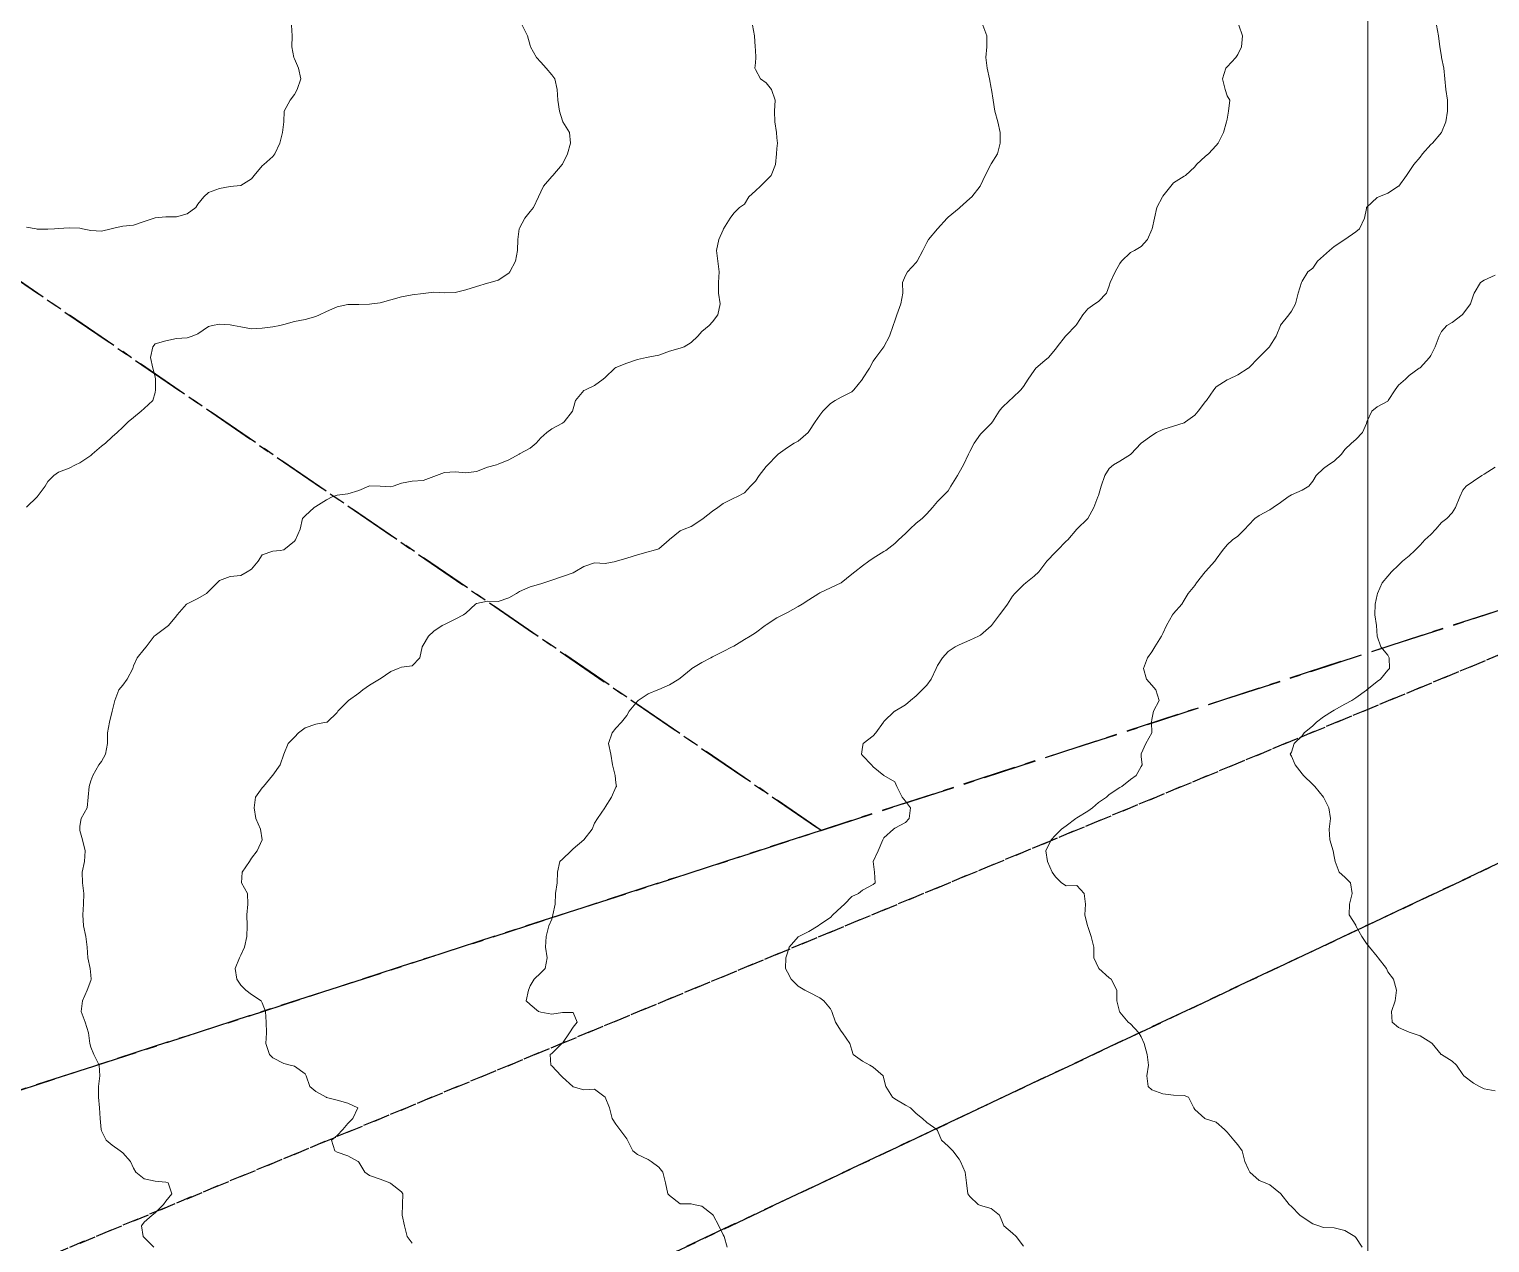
# Model space of a CAD drawing. Header units: centimetres. Extents: x 0 to 642158, y -847 to 649707.
# Drawn here: x 617504.4 to 617572.5, y 621303 to 621359.6 of the extents above; entities that cross this region are included whole.
import ezdxf

# ---------------------------------------------------------------- set-up
doc = ezdxf.new("R2010")
doc.units = ezdxf.units.CM
doc.header["$MEASUREMENT"] = 0
doc.linetypes.add('CENTERX2', pattern=[4, 2.5, -0.5, 0.5, -0.5])
doc.linetypes.add('JIS_02_0.7', pattern=[1.35, 0.75, -0.6])
for name, color, linetype, lineweight in [('MEV_grille', 254, 'Continuous', 9), ('WAL_parcellaire agricole', 7, 'JIS_02_0.7', 25), ('WAL_topographie 0.5', 253, 'Continuous', 20)]:
    doc.layers.add(name, color=color, linetype=linetype, lineweight=lineweight)
doc.layers.add('SPW_parcellaire cadastral', color=7, linetype='CENTERX2', lineweight=25, true_color=0xff0542)

# ---------------------------------------------------------------- blocks, each defined once
blk = doc.blocks.new('*U112')
at = {"layer": 'MEV_grille', "transparency": 33554687}
blk.add_lwpolyline([(0, 1825.476), (0, -1825.476)], dxfattribs=at)
blk = doc.blocks.new('*U113')
at = {"layer": 'MEV_grille', "color": 0, "linetype": 'ByBlock', "lineweight": -2, "transparency": 16777216}
blk.add_blockref('*U112', (2200, 0), dxfattribs=at)

msp = doc.modelspace()

# ---------------------------------------------------------------- linework, layer by layer
at = {"layer": 'SPW_parcellaire cadastral'}
for points in [[(617400.462, 621418.735), (617391.02, 621426.366), (617388.172, 621428.262), (617374.762, 621437.189), (617369.563, 621440.651), (617364.802, 621443.929), (617359.718, 621447.446), (617352.634, 621452.361), (617348.8, 621455.044), (617345.183, 621457.594), (617341.383, 621460.26), (617337.216, 621463.193), (617349.494, 621472.884), (617407.131, 621518.652), (617415.374, 621525.368), (617420.293, 621521.959), (617423.462, 621519.763), (617426.503, 621517.656), (617429.077, 621521.494), (617454.636, 621502.88), (617653.06, 621358.485), (617541.325, 621322.196), (617400.462, 621418.735)], [(617400.462, 621418.735), (617541.325, 621322.196), (617503.194, 621309.834), (617451.656, 621365.687), (617400.462, 621418.735)], [(617541.325, 621322.196), (617653.06, 621358.485), (617500.634, 621286.546), (617480.305, 621276.783), (617455.289, 621264.671), (617450.637, 621277.924), (617448.942, 621281.775), (617493.171, 621301.183), (617490.982, 621306.173), (617503.194, 621309.834), (617541.325, 621322.196)], [(617523.535, 621233.548), (617500.634, 621286.546), (617653.06, 621358.485), (617709.084, 621310.513), (617523.535, 621233.548)]]:
    msp.add_lwpolyline(points, dxfattribs=at)
at = {"layer": 'WAL_parcellaire agricole'}
for points in [[(617672.807, 621373.966), (617621.685, 621350.585), (617481.818, 621292.611), (617467.695, 621283.943), (617462.445, 621283.067), (617459.945, 621280.192), (617452.696, 621276.191), (617454.02, 621281.341), (617490.567, 621301.945), (617465.062, 621346.192), (617437.564, 621329.939), (617424.066, 621321.687), (617416.064, 621335.186), (617430.563, 621342.188), (617426.062, 621350.687), (617423.146, 621349.103), (617385.805, 621409.599)], [(617452.696, 621276.191), (617459.945, 621280.192), (617462.445, 621283.067), (617467.695, 621283.943), (617481.818, 621292.611), (617621.685, 621350.585), (617672.807, 621373.966), (617679.506, 621377.967), (617686.805, 621384.967), (617708.807, 621366.47), (617770.147, 621309.644), (617747.482, 621299.308), (617700.152, 621274.137), (617499.666, 621168.614), (617489.608, 621165.186), (617452.696, 621276.191)]]:
    msp.add_lwpolyline(points, dxfattribs=at)
at = {"layer": 'WAL_topographie 0.5'}
for points in [[(617527.371, 621359.75), (617527.625, 621359.25), (617527.75, 621358.813), (617527.77, 621358.75), (617528.047, 621358.25), (617528.25, 621358.033), (617528.486, 621357.75), (617528.75, 621357.444), (617528.89, 621357.25), (617529, 621356.75), (617529.034, 621356.25), (617529.116, 621355.75), (617529.25, 621355.292), (617529.269, 621355.25), (617529.588, 621354.75), (617529.63, 621354.25), (617529.495, 621353.75), (617529.25, 621353.271), (617529.235, 621353.25), (617528.801, 621352.75), (617528.75, 621352.697), (617528.364, 621352.25), (617528.25, 621351.987), (617528.14, 621351.75), (617527.897, 621351.25), (617527.75, 621351.065), (617527.5, 621350.75), (617527.25, 621350.278), (617527.24, 621350.25), (617527.174, 621349.75), (617527.162, 621349.25), (617527.06, 621348.75), (617526.797, 621348.25), (617526.75, 621348.192), (617526.25, 621347.865), (617525.883, 621347.75), (617525.75, 621347.72), (617525.25, 621347.566), (617524.75, 621347.414), (617524.25, 621347.28), (617523.75, 621347.277), (617523.25, 621347.297), (617522.887, 621347.25), (617522.75, 621347.234), (617522.25, 621347.169), (617521.75, 621347.083), (617521.25, 621346.943), (617520.75, 621346.808), (617520.365, 621346.75), (617520.25, 621346.734), (617519.75, 621346.733), (617519.25, 621346.73), (617518.75, 621346.615), (617518.25, 621346.398), (617517.92, 621346.25), (617517.75, 621346.163), (617517.25, 621346.019), (617516.75, 621345.929), (617516.25, 621345.788), (617516.073, 621345.75), (617515.75, 621345.68), (617515.25, 621345.62), (617514.75, 621345.595), (617514.25, 621345.68), (617513.917, 621345.75), (617513.75, 621345.776), (617513.25, 621345.804), (617512.927, 621345.75), (617512.75, 621345.705), (617512.25, 621345.355), (617511.979, 621345.25), (617511.75, 621345.165), (617511.25, 621345.132), (617510.75, 621345.031), (617510.25, 621344.883), (617510.145, 621344.75), (617510.038, 621344.25), (617510.148, 621343.75), (617510.25, 621343.35), (617510.275, 621343.25), (617510.276, 621342.75), (617510.25, 621342.614), (617510.145, 621342.25), (617509.75, 621341.875), (617509.607, 621341.75), (617509.25, 621341.459), (617508.993, 621341.25), (617508.75, 621341.007), (617508.477, 621340.75), (617508.25, 621340.558), (617507.934, 621340.25), (617507.75, 621340.118), (617507.317, 621339.75), (617507.25, 621339.686), (617506.75, 621339.341), (617506.533, 621339.25), (617506.25, 621339.099), (617505.75, 621338.906), (617505.523, 621338.75), (617505.25, 621338.464), (617505.128, 621338.25), (617504.75, 621337.75), (617504.75, 621337.75), (617504.25, 621337.266)], [(617516.614, 621359.75), (617516.645, 621359.25), (617516.625, 621358.75), (617516.722, 621358.25), (617516.75, 621358.182), (617516.948, 621357.75), (617517.046, 621357.25), (617516.878, 621356.75), (617516.75, 621356.519), (617516.556, 621356.25), (617516.273, 621355.75), (617516.25, 621355.25), (617516.25, 621355.25), (617516.194, 621354.75), (617516.073, 621354.25), (617515.845, 621353.75), (617515.75, 621353.629), (617515.327, 621353.25), (617515.25, 621353.189), (617514.878, 621352.75), (617514.75, 621352.589), (617514.25, 621352.276), (617513.917, 621352.25), (617513.75, 621352.23), (617513.25, 621352.129), (617512.75, 621351.957), (617512.519, 621351.75), (617512.25, 621351.4), (617512.146, 621351.25), (617511.75, 621350.955), (617511.25, 621350.817), (617510.75, 621350.807), (617510.25, 621350.763), (617510.217, 621350.75), (617509.75, 621350.591), (617509.25, 621350.426), (617508.75, 621350.381), (617508.25, 621350.264), (617508.208, 621350.25), (617507.75, 621350.145), (617507.25, 621350.178), (617506.869, 621350.25), (617506.75, 621350.278), (617506.25, 621350.3), (617505.75, 621350.263), (617505.562, 621350.25), (617505.25, 621350.233), (617504.75, 621350.243), (617504.702, 621350.25), (617504.25, 621350.327)], [(617538.115, 621359.75), (617538.206, 621359.25), (617538.241, 621358.75), (617538.25, 621358.583), (617538.272, 621358.25), (617538.25, 621358), (617538.227, 621357.75), (617538.25, 621357.679), (617538.49, 621357.25), (617538.75, 621357.059), (617539.006, 621356.75), (617539.17, 621356.25), (617539.146, 621355.75), (617539.161, 621355.25), (617539.234, 621354.75), (617539.25, 621354.5), (617539.276, 621354.25), (617539.25, 621354), (617539.232, 621353.75), (617539.197, 621353.25), (617538.986, 621352.75), (617538.75, 621352.507), (617538.493, 621352.25), (617538.25, 621352.032), (617537.953, 621351.75), (617537.75, 621351.409), (617537.517, 621351.25), (617537.25, 621350.983), (617537.075, 621350.75), (617536.766, 621350.25), (617536.75, 621350.214), (617536.54, 621349.75), (617536.436, 621349.25), (617536.5, 621348.75), (617536.561, 621348.25), (617536.534, 621347.75), (617536.537, 621347.25), (617536.609, 621346.75), (617536.5, 621346.25), (617536.25, 621345.91), (617536.102, 621345.75), (617535.75, 621345.471), (617535.571, 621345.25), (617535.25, 621344.957), (617534.933, 621344.75), (617534.75, 621344.682), (617534.25, 621344.545), (617533.75, 621344.365), (617533.25, 621344.266), (617533.167, 621344.25), (617532.75, 621344.162), (617532.25, 621343.983), (617531.75, 621343.779), (617531.702, 621343.75), (617531.25, 621343.326), (617531.146, 621343.25), (617530.75, 621342.944), (617530.321, 621342.75), (617530.25, 621342.714), (617529.856, 621342.25), (617529.75, 621341.861), (617529.724, 621341.75), (617529.336, 621341.25), (617529.25, 621341.187), (617528.75, 621340.932), (617528.519, 621340.75), (617528.25, 621340.509), (617528.023, 621340.25), (617527.75, 621340.031), (617527.25, 621339.765), (617527.227, 621339.75), (617526.75, 621339.487), (617526.25, 621339.272), (617526.179, 621339.25), (617525.75, 621339.132), (617525.25, 621338.94), (617524.75, 621338.877), (617524.25, 621338.919), (617523.75, 621338.896), (617523.385, 621338.75), (617523.25, 621338.696), (617522.75, 621338.523), (617522.25, 621338.481), (617521.75, 621338.387), (617521.357, 621338.25), (617521.25, 621338.213), (617520.75, 621338.25), (617520.749, 621338.25), (617520.25, 621338.26), (617520.224, 621338.25), (617519.75, 621338.05), (617519.25, 621337.901), (617518.75, 621337.832), (617518.515, 621337.75), (617518.25, 621337.618), (617517.75, 621337.303), (617517.667, 621337.25), (617517.25, 621336.865), (617517.135, 621336.75), (617517.016, 621336.25), (617516.8, 621335.75), (617516.75, 621335.689), (617516.25, 621335.286), (617516.083, 621335.25), (617515.75, 621335.214), (617515.25, 621335.05), (617515.053, 621334.75), (617514.75, 621334.38), (617514.547, 621334.25), (617514.25, 621334.08), (617513.75, 621334.045), (617513.25, 621333.856), (617513.155, 621333.75), (617512.75, 621333.345), (617512.647, 621333.25), (617512.25, 621333.005), (617511.75, 621332.771), (617511.717, 621332.75), (617511.283, 621332.25), (617511.25, 621332.2), (617510.875, 621331.75), (617510.75, 621331.656), (617510.25, 621331.294), (617510.215, 621331.25), (617509.841, 621330.75), (617509.75, 621330.655), (617509.41, 621330.25), (617509.25, 621329.869), (617509.208, 621329.75), (617508.957, 621329.25), (617508.75, 621328.97), (617508.567, 621328.75), (617508.372, 621328.25), (617508.25, 621327.75), (617508.25, 621327.75), (617508.12, 621327.25), (617508.032, 621326.75), (617508.029, 621326.25), (617507.939, 621325.75), (617507.75, 621325.41), (617507.625, 621325.25), (617507.348, 621324.75), (617507.25, 621324.5), (617507.182, 621324.25), (617507.136, 621323.75), (617507.087, 621323.25), (617506.803, 621322.75), (617506.75, 621322.393), (617506.737, 621322.25), (617506.75, 621322.187), (617506.861, 621321.75), (617506.988, 621321.25), (617506.956, 621320.75), (617506.845, 621320.25), (617506.864, 621319.75), (617506.923, 621319.25), (617506.921, 621318.75), (617506.877, 621318.25), (617506.911, 621317.75), (617507.021, 621317.25), (617507.081, 621316.75), (617507.119, 621316.25), (617507.222, 621315.75), (617507.25, 621315.45), (617507.269, 621315.25), (617507.25, 621315.2), (617507.092, 621314.75), (617506.864, 621314.25), (617506.808, 621313.75), (617506.987, 621313.25), (617507.139, 621312.75), (617507.214, 621312.25), (617507.25, 621312.083), (617507.393, 621311.75), (617507.638, 621311.25), (617507.68, 621310.75), (617507.615, 621310.25), (617507.618, 621309.75), (617507.658, 621309.25), (617507.687, 621308.75), (617507.731, 621308.25), (617507.75, 621308.182), (617507.976, 621307.75), (617508.25, 621307.51), (617508.618, 621307.25), (617508.75, 621307.152), (617509.099, 621306.75), (617509.25, 621306.442), (617509.354, 621306.25), (617509.75, 621305.944), (617510.25, 621305.831), (617510.75, 621305.782), (617510.859, 621305.75), (617511.033, 621305.25), (617510.75, 621304.902), (617510.652, 621304.75), (617510.25, 621304.361), (617510.109, 621304.25), (617509.75, 621303.923), (617509.615, 621303.75), (617509.703, 621303.25), (617509.75, 621303.2), (617510.191, 621302.75)], [(617548.866, 621359.75), (617549.044, 621359.25), (617549.039, 621358.75), (617548.994, 621358.25), (617549.068, 621357.75), (617549.177, 621357.25), (617549.25, 621356.821), (617549.261, 621356.75), (617549.335, 621356.25), (617549.424, 621355.75), (617549.564, 621355.25), (617549.674, 621354.75), (617549.669, 621354.25), (617549.542, 621353.75), (617549.25, 621353.294), (617549.227, 621353.25), (617548.971, 621352.75), (617548.75, 621352.275), (617548.737, 621352.25), (617548.339, 621351.75), (617548.25, 621351.673), (617547.782, 621351.25), (617547.75, 621351.225), (617547.25, 621350.801), (617547.202, 621350.75), (617546.75, 621350.26), (617546.738, 621350.25), (617546.32, 621349.75), (617546.25, 621349.617), (617546.064, 621349.25), (617545.792, 621348.75), (617545.75, 621348.685), (617545.341, 621348.25), (617545.25, 621348.074), (617545.116, 621347.75), (617545.128, 621347.25), (617545.033, 621346.75), (617544.846, 621346.25), (617544.75, 621345.96), (617544.672, 621345.75), (617544.505, 621345.25), (617544.25, 621344.75), (617544.25, 621344.75), (617543.871, 621344.25), (617543.75, 621344.079), (617543.568, 621343.75), (617543.25, 621343.26), (617543.243, 621343.25), (617542.841, 621342.75), (617542.75, 621342.653), (617542.25, 621342.409), (617541.974, 621342.25), (617541.75, 621342.111), (617541.401, 621341.75), (617541.25, 621341.56), (617541.035, 621341.25), (617540.75, 621340.804), (617540.71, 621340.75), (617540.25, 621340.343), (617540.059, 621340.25), (617539.75, 621340.052), (617539.318, 621339.75), (617539.25, 621339.676), (617538.836, 621339.25), (617538.75, 621339.175), (617538.435, 621338.75), (617538.25, 621338.487), (617538.031, 621338.25), (617537.75, 621337.947), (617537.393, 621337.75), (617537.25, 621337.685), (617536.75, 621337.439), (617536.5, 621337.25), (617536.25, 621337.087), (617535.813, 621336.75), (617535.75, 621336.698), (617535.25, 621336.368), (617534.934, 621336.25), (617534.75, 621336.172), (617534.25, 621335.771), (617534.23, 621335.75), (617533.75, 621335.336), (617533.487, 621335.25), (617533.25, 621335.188), (617532.75, 621335.044), (617532.25, 621334.889), (617531.778, 621334.75), (617531.75, 621334.742), (617531.25, 621334.648), (617530.75, 621334.67), (617530.25, 621334.504), (617529.824, 621334.25), (617529.75, 621334.216), (617529.25, 621334.045), (617528.75, 621333.861), (617528.39, 621333.75), (617528.25, 621333.701), (617527.75, 621333.558), (617527.25, 621333.336), (617527.115, 621333.25), (617526.75, 621333.039), (617526.25, 621332.875), (617525.75, 621332.891), (617525.25, 621332.782), (617525.197, 621332.75), (617524.75, 621332.321), (617524.633, 621332.25), (617524.25, 621332.045), (617523.75, 621331.801), (617523.641, 621331.75), (617523.25, 621331.485), (617523, 621331.25), (617522.75, 621330.829), (617522.712, 621330.75), (617522.596, 621330.25), (617522.25, 621329.864), (617521.75, 621329.813), (617521.583, 621329.75), (617521.25, 621329.603), (617520.75, 621329.269), (617520.715, 621329.25), (617520.25, 621328.974), (617519.936, 621328.75), (617519.75, 621328.602), (617519.28, 621328.25), (617519.25, 621328.222), (617518.778, 621327.75), (617518.75, 621327.702), (617518.275, 621327.25), (617518.25, 621327.238), (617517.75, 621327.155), (617517.25, 621326.974), (617516.935, 621326.75), (617516.75, 621326.55), (617516.462, 621326.25), (617516.25, 621325.75), (617516.25, 621325.75), (617516.088, 621325.25), (617515.75, 621324.769), (617515.736, 621324.75), (617515.306, 621324.25), (617515.25, 621324.187), (617514.941, 621323.75), (617514.872, 621323.25), (617514.95, 621322.75), (617515.164, 621322.25), (617515.25, 621321.75), (617515.25, 621321.75), (617515.25, 621321.75), (617515.015, 621321.25), (617514.75, 621320.904), (617514.65, 621320.75), (617514.309, 621320.25), (617514.283, 621319.75), (617514.564, 621319.25), (617514.576, 621318.75), (617514.533, 621318.25), (617514.552, 621317.75), (617514.528, 621317.25), (617514.429, 621316.75), (617514.25, 621316.38), (617514.19, 621316.25), (617513.983, 621315.75), (617514.059, 621315.25), (617514.25, 621314.981), (617514.487, 621314.75), (617514.75, 621314.542), (617515.202, 621314.25), (617515.25, 621314.156), (617515.405, 621313.75), (617515.429, 621313.25), (617515.446, 621312.75), (617515.423, 621312.25), (617515.591, 621311.75), (617515.75, 621311.587), (617516.25, 621311.318), (617516.55, 621311.25), (617516.75, 621311.197), (617517.25, 621310.837), (617517.304, 621310.75), (617517.471, 621310.25), (617517.75, 621310.013), (617518.227, 621309.75), (617518.25, 621309.743), (617518.75, 621309.611), (617519.25, 621309.471), (617519.706, 621309.25), (617519.472, 621308.75), (617519.25, 621308.518), (617519.003, 621308.25), (617518.75, 621307.966), (617518.481, 621307.75), (617518.63, 621307.25), (617518.75, 621307.189), (617519.25, 621307.018), (617519.728, 621306.75), (617519.75, 621306.722), (617520.033, 621306.25), (617520.25, 621306.106), (617520.75, 621305.934), (617521.206, 621305.75), (617521.25, 621305.721), (617521.75, 621305.341), (617521.806, 621305.25), (617521.799, 621304.75), (617521.781, 621304.25), (617521.891, 621303.75), (617522.013, 621303.25), (617522.25, 621302.95)], [(617560.795, 621359.75), (617560.971, 621359.25), (617560.926, 621358.75), (617560.75, 621358.385), (617560.663, 621358.25), (617560.25, 621357.804), (617560.197, 621357.75), (617560.044, 621357.25), (617560.167, 621356.75), (617560.25, 621356.464), (617560.375, 621356.25), (617560.321, 621355.75), (617560.25, 621355.375), (617560.223, 621355.25), (617560.083, 621354.75), (617559.839, 621354.25), (617559.75, 621354.142), (617559.378, 621353.75), (617559.25, 621353.641), (617558.831, 621353.25), (617558.75, 621353.147), (617558.315, 621352.75), (617558.25, 621352.706), (617557.75, 621352.402), (617557.625, 621352.25), (617557.25, 621351.773), (617557.234, 621351.75), (617556.979, 621351.25), (617556.862, 621350.75), (617556.758, 621350.25), (617556.75, 621350.219), (617556.536, 621349.75), (617556.25, 621349.438), (617555.934, 621349.25), (617555.75, 621349.155), (617555.333, 621348.75), (617555.25, 621348.639), (617555.036, 621348.25), (617554.797, 621347.75), (617554.75, 621347.594), (617554.633, 621347.25), (617554.25, 621346.867), (617554.078, 621346.75), (617553.75, 621346.517), (617553.524, 621346.25), (617553.25, 621345.811), (617553.199, 621345.75), (617552.75, 621345.277), (617552.719, 621345.25), (617552.33, 621344.75), (617552.25, 621344.647), (617551.929, 621344.25), (617551.75, 621344.114), (617551.325, 621343.75), (617551.25, 621343.65), (617550.97, 621343.25), (617550.75, 621342.906), (617550.639, 621342.75), (617550.25, 621342.378), (617550.104, 621342.25), (617549.75, 621341.905), (617549.615, 621341.75), (617549.306, 621341.25), (617549.25, 621341.169), (617548.831, 621340.75), (617548.75, 621340.676), (617548.46, 621340.25), (617548.25, 621339.861), (617548.197, 621339.75), (617547.962, 621339.25), (617547.75, 621338.895), (617547.671, 621338.75), (617547.369, 621338.25), (617547.25, 621338.031), (617546.969, 621337.75), (617546.75, 621337.538), (617546.518, 621337.25), (617546.25, 621336.968), (617546.037, 621336.75), (617545.75, 621336.529), (617545.454, 621336.25), (617545.25, 621336.046), (617544.92, 621335.75), (617544.75, 621335.58), (617544.336, 621335.25), (617544.25, 621335.197), (617543.75, 621334.89), (617543.539, 621334.75), (617543.25, 621334.537), (617542.885, 621334.25), (617542.75, 621334.15), (617542.25, 621333.75), (617542.25, 621333.75), (617541.75, 621333.505), (617541.25, 621333.279), (617541.212, 621333.25), (617540.75, 621332.955), (617540.438, 621332.75), (617540.25, 621332.641), (617539.75, 621332.361), (617539.528, 621332.25), (617539.25, 621332.105), (617538.75, 621331.786), (617538.7, 621331.75), (617538.25, 621331.41), (617538.007, 621331.25), (617537.75, 621331.095), (617537.25, 621330.795), (617537.161, 621330.75), (617536.75, 621330.545), (617536.25, 621330.292), (617536.174, 621330.25), (617535.75, 621330.024), (617535.291, 621329.75), (617535.25, 621329.719), (617534.75, 621329.29), (617534.685, 621329.25), (617534.25, 621328.985), (617533.75, 621328.77), (617533.697, 621328.75), (617533.25, 621328.565), (617532.782, 621328.25), (617532.75, 621328.219), (617532.365, 621327.75), (617532.25, 621327.554), (617532, 621327.25), (617531.75, 621326.97), (617531.573, 621326.75), (617531.397, 621326.25), (617531.508, 621325.75), (617531.589, 621325.25), (617531.708, 621324.75), (617531.75, 621324.417), (617531.776, 621324.25), (617531.75, 621324.212), (617531.543, 621323.75), (617531.25, 621323.278), (617531.229, 621323.25), (617530.888, 621322.75), (617530.75, 621322.528), (617530.634, 621322.25), (617530.25, 621321.75), (617530.25, 621321.75), (617529.75, 621321.328), (617529.654, 621321.25), (617529.25, 621320.846), (617529.136, 621320.75), (617529.018, 621320.25), (617529, 621319.75), (617528.929, 621319.25), (617528.917, 621318.75), (617528.809, 621318.25), (617528.75, 621318.05), (617528.625, 621317.75), (617528.487, 621317.25), (617528.46, 621316.75), (617528.536, 621316.25), (617528.45, 621315.75), (617528.25, 621315.55), (617527.929, 621315.25), (617527.75, 621314.938), (617527.671, 621314.75), (617527.554, 621314.25), (617527.75, 621314.077), (617528.136, 621313.75), (617528.25, 621313.713), (617528.75, 621313.631), (617529.25, 621313.702), (617529.75, 621313.704), (617529.935, 621313.25), (617529.75, 621313.023), (617529.581, 621312.75), (617529.25, 621312.27), (617529.231, 621312.25), (617528.75, 621311.794), (617528.686, 621311.75), (617528.713, 621311.25), (617528.75, 621311.213), (617529.192, 621310.75), (617529.25, 621310.693), (617529.737, 621310.25), (617529.75, 621310.239), (617530.25, 621310.095), (617530.75, 621310.121), (617531.25, 621309.75), (617531.25, 621309.75), (617531.444, 621309.25), (617531.577, 621308.75), (617531.75, 621308.5), (617531.935, 621308.25), (617532.25, 621307.803), (617532.282, 621307.75), (617532.536, 621307.25), (617532.75, 621307.074), (617533.25, 621306.841), (617533.388, 621306.75), (617533.75, 621306.481), (617533.927, 621306.25), (617534.06, 621305.75), (617534.175, 621305.25), (617534.25, 621305.164), (617534.75, 621304.774), (617535.25, 621304.771), (617535.361, 621304.75), (617535.75, 621304.674), (617536.25, 621304.276), (617536.277, 621304.25), (617536.552, 621303.75), (617536.75, 621303.325), (617536.792, 621303.25), (617536.936, 621302.75)], [(617570.021, 621359.75), (617570.118, 621359.25), (617570.175, 621358.75), (617570.25, 621358.3), (617570.26, 621358.25), (617570.368, 621357.75), (617570.409, 621357.25), (617570.459, 621356.75), (617570.535, 621356.25), (617570.539, 621355.75), (617570.456, 621355.25), (617570.25, 621354.75), (617570.25, 621354.75), (617569.827, 621354.25), (617569.75, 621354.186), (617569.37, 621353.75), (617569.25, 621353.599), (617568.967, 621353.25), (617568.75, 621352.931), (617568.62, 621352.75), (617568.262, 621352.25), (617568.25, 621352.239), (617567.75, 621351.926), (617567.337, 621351.75), (617567.25, 621351.71), (617566.761, 621351.25), (617566.75, 621351.204), (617566.654, 621350.75), (617566.425, 621350.25), (617566.25, 621350.118), (617565.75, 621349.761), (617565.74, 621349.75), (617565.25, 621349.432), (617565.025, 621349.25), (617564.75, 621348.996), (617564.474, 621348.75), (617564.25, 621348.417), (617564.026, 621348.25), (617563.75, 621347.806), (617563.73, 621347.75), (617563.565, 621347.25), (617563.441, 621346.75), (617563.25, 621346.422), (617563.133, 621346.25), (617562.75, 621345.764), (617562.743, 621345.75), (617562.544, 621345.25), (617562.25, 621344.776), (617562.232, 621344.75), (617561.75, 621344.268), (617561.733, 621344.25), (617561.25, 621343.759), (617561.235, 621343.75), (617560.75, 621343.444), (617560.33, 621343.25), (617560.25, 621343.218), (617559.75, 621342.883), (617559.638, 621342.75), (617559.291, 621342.25), (617559.25, 621342.196), (617558.902, 621341.75), (617558.75, 621341.57), (617558.318, 621341.25), (617558.25, 621341.21), (617557.75, 621341.045), (617557.25, 621340.893), (617556.964, 621340.75), (617556.75, 621340.618), (617556.25, 621340.258), (617556.24, 621340.25), (617555.77, 621339.75), (617555.75, 621339.731), (617555.25, 621339.422), (617554.961, 621339.25), (617554.75, 621339.072), (617554.546, 621338.75), (617554.377, 621338.25), (617554.25, 621337.821), (617554.229, 621337.75), (617554.043, 621337.25), (617553.758, 621336.75), (617553.75, 621336.739), (617553.25, 621336.25), (617553.25, 621336.25), (617552.825, 621335.75), (617552.75, 621335.68), (617552.328, 621335.25), (617552.25, 621335.171), (617551.85, 621334.75), (617551.75, 621334.625), (617551.464, 621334.25), (617551.25, 621334.049), (617550.873, 621333.75), (617550.75, 621333.647), (617550.347, 621333.25), (617550.25, 621333.122), (617550.004, 621332.75), (617549.75, 621332.397), (617549.636, 621332.25), (617549.266, 621331.75), (617549.25, 621331.73), (617548.75, 621331.295), (617548.664, 621331.25), (617548.25, 621331.065), (617547.75, 621330.847), (617547.574, 621330.75), (617547.25, 621330.538), (617546.972, 621330.25), (617546.75, 621329.886), (617546.687, 621329.75), (617546.446, 621329.25), (617546.25, 621328.963), (617546.023, 621328.75), (617545.75, 621328.477), (617545.487, 621328.25), (617545.25, 621328.045), (617544.75, 621327.76), (617544.735, 621327.75), (617544.25, 621327.279), (617544.22, 621327.25), (617543.875, 621326.75), (617543.75, 621326.604), (617543.278, 621326.25), (617543.25, 621326.083), (617543.204, 621325.75), (617543.25, 621325.687), (617543.662, 621325.25), (617543.75, 621325.167), (617544.25, 621324.75), (617544.25, 621324.75), (617544.75, 621324.456), (617544.856, 621324.25), (617545.095, 621323.75), (617545.25, 621323.562), (617545.492, 621323.25), (617545.417, 621322.75), (617545.25, 621322.569), (617544.75, 621322.293), (617544.698, 621322.25), (617544.25, 621321.844), (617544.197, 621321.75), (617543.973, 621321.25), (617543.75, 621320.75), (617543.804, 621320.25), (617543.843, 621319.75), (617543.75, 621319.673), (617543.25, 621319.403), (617543.06, 621319.25), (617542.75, 621319.105), (617542.412, 621318.75), (617542.25, 621318.61), (617541.859, 621318.25), (617541.75, 621318.133), (617541.25, 621317.803), (617541.177, 621317.75), (617540.75, 621317.474), (617540.275, 621317.25), (617540.25, 621317.23), (617539.83, 621316.75), (617539.75, 621316.485), (617539.665, 621316.25), (617539.663, 621315.75), (617539.75, 621315.583), (617539.924, 621315.25), (617540.25, 621314.924), (617540.558, 621314.75), (617540.75, 621314.654), (617541.25, 621314.388), (617541.45, 621314.25), (617541.75, 621313.875), (617541.817, 621313.75), (617541.991, 621313.25), (617542.25, 621312.833), (617542.31, 621312.75), (617542.656, 621312.25), (617542.75, 621311.95), (617542.815, 621311.75), (617543.25, 621311.436), (617543.583, 621311.25), (617543.75, 621311.155), (617544.209, 621310.75), (617544.25, 621310.6), (617544.34, 621310.25), (617544.653, 621309.75), (617544.75, 621309.671), (617545.25, 621309.383), (617545.49, 621309.25), (617545.75, 621308.99), (617546.05, 621308.75), (617546.25, 621308.576), (617546.719, 621308.25), (617546.75, 621308.2), (617546.93, 621307.75), (617547.25, 621307.474), (617547.453, 621307.25), (617547.75, 621306.854), (617547.811, 621306.75), (617548.043, 621306.25), (617548.101, 621305.75), (617548.159, 621305.25), (617548.25, 621305.125), (617548.641, 621304.75), (617548.75, 621304.696), (617549.25, 621304.56), (617549.632, 621304.25), (617549.75, 621303.984), (617549.84, 621303.75), (617550.25, 621303.41), (617550.41, 621303.25), (617550.75, 621302.806)], [(617572.75, 621348.096), (617572.25, 621347.867), (617572.077, 621347.75), (617571.776, 621347.25), (617571.75, 621347.182), (617571.599, 621346.75), (617571.25, 621346.282), (617571.22, 621346.25), (617570.75, 621345.883), (617570.5, 621345.75), (617570.25, 621345.467), (617570.142, 621345.25), (617569.953, 621344.75), (617569.75, 621344.345), (617569.691, 621344.25), (617569.25, 621343.777), (617569.214, 621343.75), (617568.75, 621343.414), (617568.567, 621343.25), (617568.25, 621342.966), (617568.092, 621342.75), (617567.771, 621342.25), (617567.75, 621342.22), (617567.25, 621341.954), (617567, 621341.75), (617566.775, 621341.25), (617566.75, 621341.182), (617566.571, 621340.75), (617566.25, 621340.429), (617566.052, 621340.25), (617565.75, 621339.966), (617565.586, 621339.75), (617565.25, 621339.419), (617564.983, 621339.25), (617564.75, 621339.081), (617564.414, 621338.75), (617564.25, 621338.479), (617564.06, 621338.25), (617563.75, 621338.069), (617563.25, 621337.846), (617563.098, 621337.75), (617562.75, 621337.483), (617562.409, 621337.25), (617562.25, 621337.142), (617561.75, 621336.888), (617561.554, 621336.75), (617561.25, 621336.432), (617561.087, 621336.25), (617560.75, 621335.927), (617560.507, 621335.75), (617560.25, 621335.518), (617560.042, 621335.25), (617559.75, 621334.842), (617559.684, 621334.75), (617559.25, 621334.271), (617559.231, 621334.25), (617558.832, 621333.75), (617558.75, 621333.617), (617558.444, 621333.25), (617558.25, 621332.932), (617558.136, 621332.75), (617557.75, 621332.314), (617557.712, 621332.25), (617557.432, 621331.75), (617557.25, 621331.38), (617557.188, 621331.25), (617556.886, 621330.75), (617556.75, 621330.529), (617556.539, 621330.25), (617556.358, 621329.75), (617556.494, 621329.25), (617556.75, 621328.972), (617556.932, 621328.75), (617557.079, 621328.25), (617556.827, 621327.75), (617556.75, 621327.375), (617556.73, 621327.25), (617556.74, 621326.75), (617556.469, 621326.25), (617556.25, 621325.773), (617556.239, 621325.75), (617556.25, 621325.65), (617556.293, 621325.25), (617556.25, 621325.179), (617556.019, 621324.75), (617555.75, 621324.575), (617555.337, 621324.25), (617555.25, 621324.2), (617554.75, 621323.876), (617554.624, 621323.75), (617554.25, 621323.494), (617553.972, 621323.25), (617553.75, 621323.094), (617553.25, 621322.783), (617553.201, 621322.75), (617552.75, 621322.41), (617552.526, 621322.25), (617552.25, 621321.968), (617552.043, 621321.75), (617551.804, 621321.25), (617551.879, 621320.75), (617552.099, 621320.25), (617552.25, 621320.023), (617552.536, 621319.75), (617552.75, 621319.609), (617553.25, 621319.62), (617553.59, 621319.25), (617553.641, 621318.75), (617553.625, 621318.25), (617553.735, 621317.75), (617553.75, 621317.714), (617553.917, 621317.25), (617554.036, 621316.75), (617554.038, 621316.25), (617554.25, 621315.783), (617554.264, 621315.75), (617554.75, 621315.323), (617554.841, 621315.25), (617555.107, 621314.75), (617555.111, 621314.25), (617555.231, 621313.75), (617555.25, 621313.714), (617555.632, 621313.25), (617555.75, 621313.173), (617556.143, 621312.75), (617556.25, 621312.573), (617556.381, 621312.25), (617556.525, 621311.75), (617556.583, 621311.25), (617556.509, 621310.75), (617556.573, 621310.25), (617556.75, 621310.098), (617557.25, 621309.906), (617557.75, 621309.848), (617558.25, 621309.828), (617558.46, 621309.75), (617558.706, 621309.25), (617558.75, 621309.175), (617559.222, 621308.75), (617559.25, 621308.736), (617559.75, 621308.583), (617560.129, 621308.25), (617560.25, 621308.12), (617560.562, 621307.75), (617560.75, 621307.536), (617560.955, 621307.25), (617561.083, 621306.75), (617561.25, 621306.375), (617561.319, 621306.25), (617561.75, 621305.862), (617562.031, 621305.75), (617562.25, 621305.658), (617562.75, 621305.266), (617562.765, 621305.25), (617563.155, 621304.75), (617563.25, 621304.647), (617563.647, 621304.25), (617563.75, 621304.175), (617564.25, 621303.85), (617564.531, 621303.75), (617564.75, 621303.675), (617565.25, 621303.652), (617565.75, 621303.534), (617566.213, 621303.25), (617566.25, 621303.208), (617566.547, 621302.75)], [(617572.75, 621339.144), (617572.25, 621338.814), (617572.141, 621338.75), (617571.75, 621338.484), (617571.406, 621338.25), (617571.25, 621338.058), (617571.105, 621337.75), (617570.907, 621337.25), (617570.75, 621337.014), (617570.506, 621336.75), (617570.25, 621336.558), (617569.992, 621336.25), (617569.75, 621336.004), (617569.473, 621335.75), (617569.25, 621335.495), (617569.015, 621335.25), (617568.75, 621335.009), (617568.441, 621334.75), (617568.25, 621334.57), (617567.917, 621334.25), (617567.75, 621334.05), (617567.489, 621333.75), (617567.262, 621333.25), (617567.25, 621333.179), (617567.162, 621332.75), (617567.15, 621332.25), (617567.214, 621331.75), (617567.25, 621331.251), (617567.25, 621331.25), (617567.417, 621330.75), (617567.75, 621330.369), (617567.808, 621330.25), (617567.833, 621329.75), (617567.75, 621329.669), (617567.402, 621329.25), (617567.25, 621329.145), (617566.77, 621328.75), (617566.75, 621328.733), (617566.25, 621328.376), (617566.072, 621328.25), (617565.75, 621328.076), (617565.25, 621327.806), (617565.168, 621327.75), (617564.75, 621327.491), (617564.424, 621327.25), (617564.25, 621327.074), (617563.843, 621326.75), (617563.75, 621326.612), (617563.375, 621326.25), (617563.25, 621325.838), (617563.202, 621325.75), (617563.25, 621325.656), (617563.431, 621325.25), (617563.75, 621324.839), (617563.818, 621324.75), (617564.25, 621324.329), (617564.341, 621324.25), (617564.75, 621323.75), (617564.75, 621323.75), (617564.992, 621323.25), (617565.075, 621322.75), (617565.021, 621322.25), (617565.05, 621321.75), (617565.202, 621321.25), (617565.25, 621320.972), (617565.297, 621320.75), (617565.484, 621320.25), (617565.75, 621320.007), (617566.015, 621319.75), (617566.086, 621319.25), (617565.966, 621318.75), (617565.944, 621318.25), (617566.25, 621317.772), (617566.262, 621317.75), (617566.536, 621317.25), (617566.75, 621316.922), (617566.899, 621316.75), (617567.25, 621316.317), (617567.304, 621316.25), (617567.685, 621315.75), (617567.75, 621315.6), (617568.019, 621315.25), (617568.15, 621314.75), (617568.099, 621314.25), (617567.925, 621313.75), (617567.956, 621313.25), (617568.25, 621313), (617568.75, 621312.785), (617568.833, 621312.75), (617569.25, 621312.616), (617569.75, 621312.31), (617569.82, 621312.25), (617570.237, 621311.75), (617570.25, 621311.739), (617570.75, 621311.425), (617570.956, 621311.25), (617571.25, 621310.815), (617571.294, 621310.75), (617571.75, 621310.398), (617572.021, 621310.25), (617572.25, 621310.144), (617572.75, 621310.046)]]:
    msp.add_lwpolyline(points, dxfattribs=at)

# ---------------------------------------------------------------- block references
at = {"layer": 'MEV_grille', "transparency": 33554687}
msp.add_blockref('*U113', (615366.814, 620593.644), dxfattribs=at)

doc.saveas('drawing.dxf')
